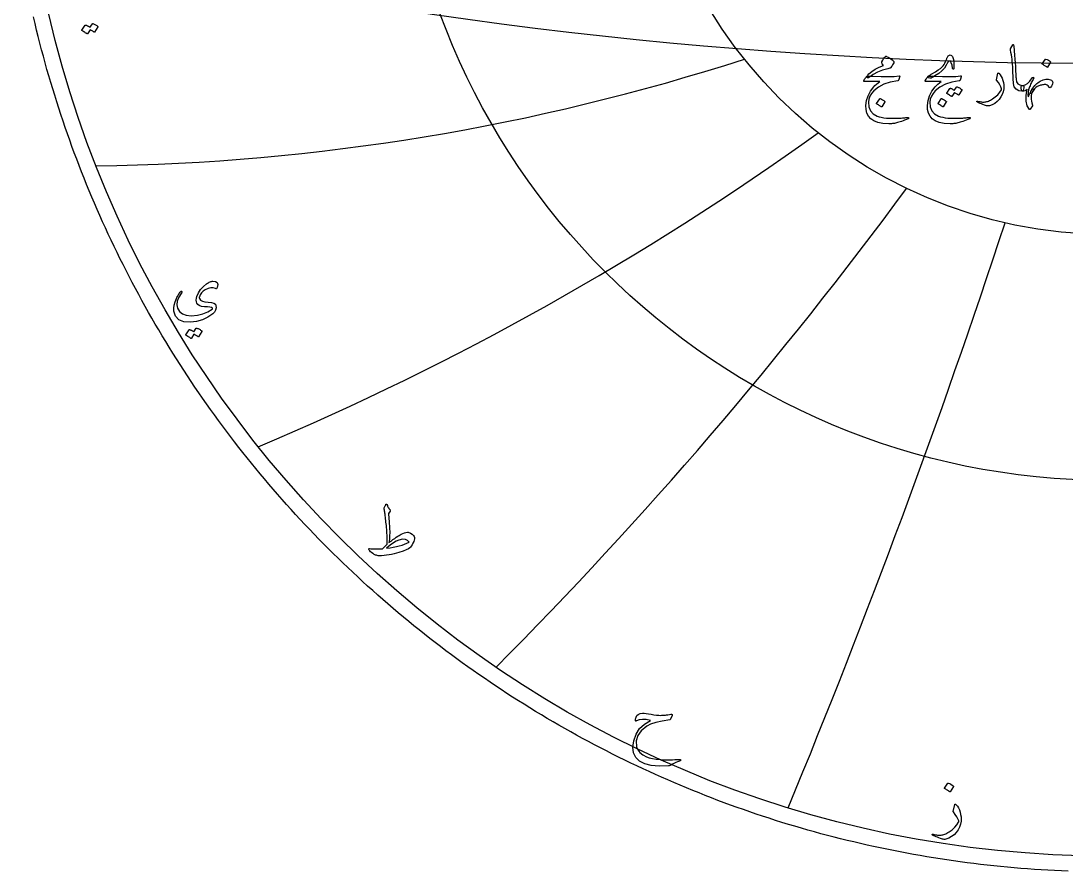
# Model space of a CAD drawing. Header units: millimetres. Extents: x -69 to 69, y -69 to 71.
# Drawn here: x -68 to -2.7, y -68.9 to -15.8 of the extents above; entities that cross this region are included whole.
import ezdxf

# ---------------------------------------------------------------- set-up
doc = ezdxf.new("R2010")
doc.units = ezdxf.units.MM
for name, color, linetype in [('CUT_OUTER', 1, 'Continuous'), ('ENGRAVE', 7, 'Continuous'), ('ENGRAVE_FINE', 8, 'Continuous'), ('TEXT', 5, 'Continuous')]:
    doc.layers.add(name, color=color, linetype=linetype)

msp = doc.modelspace()

# ---------------------------------------------------------------- linework, layer by layer
at = {"layer": 'CUT_OUTER'}
msp.add_lwpolyline([(-2.5372, -68.8858), (-2.9598, -68.8689), (-3.3824, -68.8495), (-3.8047, -68.8274), (-4.227, -68.8028), (-4.6491, -68.7755), (-5.071, -68.7457), (-5.4927, -68.7133), (-5.9142, -68.6783), (-6.3355, -68.6407), (-6.7566, -68.6006), (-7.1774, -68.5578), (-7.5979, -68.5125), (-8.0181, -68.4646), (-8.4381, -68.4141), (-8.8577, -68.361), (-9.277, -68.3054), (-9.6959, -68.2472), (-10.1145, -68.1864), (-10.5327, -68.1231), (-10.9505, -68.0572), (-11.3679, -67.9887), (-11.7848, -67.9177), (-12.2013, -67.8441), (-12.6174, -67.7679), (-13.033, -67.6892), (-13.4481, -67.608), (-13.8626, -67.5242), (-14.2767, -67.4379), (-14.6902, -67.349), (-15.1032, -67.2576), (-15.5156, -67.1636), (-15.9274, -67.0672), (-16.3386, -66.9682), (-16.7492, -66.8667), (-17.1592, -66.7626), (-17.5685, -66.6561), (-17.9772, -66.5471), (-18.3852, -66.4355), (-18.7925, -66.3214), (-19.1991, -66.2049), (-19.6049, -66.0858), (-20.01, -65.9643), (-20.4144, -65.8403), (-20.818, -65.7138), (-21.2208, -65.5848), (-21.6229, -65.4534), (-22.0241, -65.3194), (-22.4245, -65.1831), (-22.824, -65.0443), (-23.2227, -64.903), (-23.6205, -64.7593), (-24.0174, -64.6131), (-24.4134, -64.4645), (-24.8085, -64.3135), (-25.2026, -64.1601), (-25.5958, -64.0042), (-25.9881, -63.846), (-26.3793, -63.6853), (-26.7696, -63.5223), (-27.1589, -63.3568), (-27.5471, -63.189), (-27.9343, -63.0188), (-28.3204, -62.8462), (-28.7055, -62.6712), (-29.0895, -62.4939), (-29.4724, -62.3142), (-29.8542, -62.1322), (-30.2349, -61.9479), (-30.6144, -61.7612), (-30.9928, -61.5722), (-31.37, -61.3809), (-31.7461, -61.1872), (-32.1209, -60.9913), (-32.4946, -60.793), (-32.867, -60.5925), (-33.2381, -60.3897), (-33.6081, -60.1846), (-33.9767, -59.9773), (-34.3441, -59.7677), (-34.7102, -59.5558), (-35.0749, -59.3417), (-35.4384, -59.1254), (-35.8005, -58.9068), (-36.1613, -58.686), (-36.5207, -58.4631), (-36.8787, -58.2379), (-37.2354, -58.0105), (-37.5906, -57.7809), (-37.9444, -57.5492), (-38.2968, -57.3153), (-38.6478, -57.0792), (-38.9973, -56.841), (-39.3453, -56.6006), (-39.6919, -56.3582), (-40.037, -56.1136), (-40.3805, -55.8668), (-40.7225, -55.618), (-41.063, -55.3671), (-41.402, -55.1141), (-41.7394, -54.859), (-42.0752, -54.6019), (-42.4095, -54.3427), (-42.7421, -54.0814), (-43.0731, -53.8182), (-43.4025, -53.5529), (-43.7303, -53.2855), (-44.0564, -53.0162), (-44.3809, -52.7449), (-44.7037, -52.4716), (-45.0248, -52.1963), (-45.3443, -51.919), (-45.662, -51.6398), (-45.978, -51.3587), (-46.2922, -51.0756), (-46.6048, -50.7906), (-46.9155, -50.5037), (-47.2245, -50.2149), (-47.5318, -49.9242), (-47.8372, -49.6316), (-48.1408, -49.3371), (-48.4426, -49.0408), (-48.7426, -48.7426), (-49.0408, -48.4426), (-49.3371, -48.1408), (-49.6316, -47.8372), (-49.9242, -47.5318), (-50.2149, -47.2245), (-50.5037, -46.9155), (-50.7906, -46.6048), (-51.0756, -46.2922), (-51.3587, -45.978), (-51.6398, -45.662), (-51.919, -45.3443), (-52.1963, -45.0248), (-52.4716, -44.7037), (-52.7449, -44.3809), (-53.0162, -44.0564), (-53.2855, -43.7303), (-53.5529, -43.4025), (-53.8182, -43.0731), (-54.0814, -42.7421), (-54.3427, -42.4095), (-54.6019, -42.0752), (-54.859, -41.7394), (-55.1141, -41.402), (-55.3671, -41.063), (-55.618, -40.7225), (-55.8668, -40.3805), (-56.1136, -40.037), (-56.3582, -39.6919), (-56.6006, -39.3453), (-56.841, -38.9973), (-57.0792, -38.6478), (-57.3153, -38.2968), (-57.5492, -37.9444), (-57.7809, -37.5906), (-58.0105, -37.2354), (-58.2379, -36.8787), (-58.4631, -36.5207), (-58.686, -36.1613), (-58.9068, -35.8005), (-59.1254, -35.4384), (-59.3417, -35.0749), (-59.5558, -34.7102), (-59.7677, -34.3441), (-59.9773, -33.9767), (-60.1846, -33.6081), (-60.3897, -33.2381), (-60.5925, -32.867), (-60.793, -32.4946), (-60.9913, -32.1209), (-61.1872, -31.7461), (-61.3809, -31.37), (-61.5722, -30.9928), (-61.7612, -30.6144), (-61.9479, -30.2349), (-62.1322, -29.8542), (-62.3142, -29.4724), (-62.4939, -29.0895), (-62.6712, -28.7055), (-62.8462, -28.3204), (-63.0188, -27.9343), (-63.189, -27.5471), (-63.3568, -27.1589), (-63.5223, -26.7696), (-63.6853, -26.3793), (-63.846, -25.9881), (-64.0042, -25.5958), (-64.1601, -25.2026), (-64.3135, -24.8085), (-64.4645, -24.4134), (-64.6131, -24.0174), (-64.7593, -23.6205), (-64.903, -23.2227), (-65.0443, -22.824), (-65.1831, -22.4245), (-65.3194, -22.0241), (-65.4534, -21.6229), (-65.5848, -21.2208), (-65.7138, -20.818), (-65.8403, -20.4144), (-65.9643, -20.01), (-66.0858, -19.6049), (-66.2049, -19.1991), (-66.3214, -18.7925), (-66.4355, -18.3852), (-66.5471, -17.9772), (-66.6561, -17.5685), (-66.7626, -17.1592), (-66.8667, -16.7492), (-66.9682, -16.3386), (-67.0672, -15.9274), (-67.1636, -15.5156)], dxfattribs=at)
at = {"layer": 'ENGRAVE'}
for radius in [67.95, 44.4794, 29.1157]:
    msp.add_circle((0, 0), radius, dxfattribs=at)
for centre, radius, start, end in [((-65.1667, 112.872), 137.7142, 270.796913, 287.932622), ((-122.6791, 122.6791), 179.1053, 292.851886, 305.703668), ((-225.1133, 129.9693), 263.7166, 315.111247, 323.679101), ((-501.8118, 134.4601), 521.4144, 337.517258, 341.801185)]:
    msp.add_arc(centre, radius, start, end, dxfattribs=at)
at = {"layer": 'ENGRAVE_FINE'}
msp.add_arc((0, 273.3699), 291.7938, 256.701805, 283.298195, dxfattribs=at)
at = {"layer": 'TEXT'}
for points in [[(-63.4851, -15.9413), (-63.4797, -15.9359), (-63.4722, -15.9327), (-63.4626, -15.9317), (-63.4508, -15.9327), (-63.4086, -15.9485), (-63.3678, -15.9659), (-63.3282, -15.985), (-63.2901, -16.0056), (-63.253, -16.0281), (-63.2167, -16.0527), (-63.1812, -16.0795), (-63.1465, -16.1085), (-63.1398, -16.1173), (-63.1368, -16.1267), (-63.1376, -16.1366), (-63.1422, -16.1471), (-63.3479, -16.4728), (-63.3536, -16.4771), (-63.3619, -16.4771), (-63.3728, -16.4728), (-63.3865, -16.4642), (-63.3959, -16.4563), (-63.4112, -16.4455), (-63.4323, -16.4317), (-63.4594, -16.415), (-63.4926, -16.395), (-63.5322, -16.3716), (-63.5783, -16.3446), (-63.6308, -16.3142), (-63.7937, -16.5671), (-63.8012, -16.5749), (-63.8109, -16.5768), (-63.8227, -16.5727), (-63.8366, -16.5628), (-63.8486, -16.5543), (-63.8677, -16.5414), (-63.8937, -16.5243), (-63.9266, -16.5028), (-63.9671, -16.4771), (-64.0155, -16.4471), (-64.0721, -16.4128), (-64.1366, -16.3742), (-64.1433, -16.3678), (-64.1463, -16.3614), (-64.1455, -16.3549), (-64.1409, -16.3485), (-63.9309, -16.0356), (-63.9255, -16.0302), (-63.918, -16.027), (-63.9084, -16.026), (-63.8966, -16.027), (-63.8607, -16.0387), (-63.8259, -16.0522), (-63.7921, -16.0676), (-63.7594, -16.0849), (-63.7278, -16.1038), (-63.6973, -16.124), (-63.6678, -16.1456), (-63.6394, -16.1685)], [(-6.0017, -17.268), (-5.9939, -17.2559), (-5.9866, -17.2479), (-5.9799, -17.2439), (-5.9736, -17.2439), (-5.964, -17.2491), (-5.9555, -17.265), (-5.948, -17.2913), (-5.9414, -17.3282), (-5.9083, -17.6284), (-5.8811, -17.9059), (-5.86, -18.1608), (-5.845, -18.3932), (-5.8353, -18.5918), (-5.8264, -18.7699), (-5.8182, -18.9274), (-5.8108, -19.0643), (-5.8044, -19.1805), (-5.7993, -19.2762), (-5.7954, -19.3513), (-5.7927, -19.4058), (-5.7571, -19.5691), (-5.6782, -19.6891), (-5.5561, -19.766), (-5.3909, -19.7997), (-5.3449, -19.8117), (-5.3155, -19.8398), (-5.3027, -19.884), (-5.3065, -19.9443), (-5.3253, -20.0393), (-5.3457, -20.1071), (-5.3675, -20.1478), (-5.3909, -20.1613), (-5.6235, -20.1307), (-5.7947, -20.0388), (-5.9048, -19.8855), (-5.9535, -19.6711), (-5.9611, -19.5685), (-5.968, -19.4656), (-5.9742, -19.3625), (-5.9796, -19.2592), (-5.9845, -19.1556), (-5.9891, -19.0517), (-5.9935, -18.9476), (-5.9977, -18.8432), (-6.0052, -18.6442), (-6.0158, -18.465), (-6.0293, -18.3056), (-6.0459, -18.1661), (-6.0655, -18.0321), (-6.0881, -17.8893), (-6.1137, -17.7378), (-6.1424, -17.5774), (-6.1461, -17.5485), (-6.1454, -17.5221), (-6.1401, -17.4983), (-6.1303, -17.4769)], [(-13.7937, -18.7588), (-14.1448, -18.8505), (-14.4547, -18.9688), (-14.7235, -19.1137), (-14.951, -19.2853), (-14.9859, -19.3116), (-15.0183, -19.3265), (-15.0482, -19.3297), (-15.0756, -19.3214), (-15.1075, -19.2835), (-15.1027, -19.23), (-15.0613, -19.161), (-14.9832, -19.0763), (-14.7986, -18.9231), (-14.5863, -18.785), (-14.3465, -18.6619), (-14.079, -18.5539), (-14.1553, -18.4414), (-14.1697, -18.4133), (-14.1764, -18.3851), (-14.1757, -18.357), (-14.1674, -18.3289), (-14.1134, -18.2216), (-14.0639, -18.133), (-14.019, -18.0629), (-13.9785, -18.0114), (-13.9527, -17.987), (-13.9273, -17.9742), (-13.9024, -17.973), (-13.8781, -17.9833), (-13.7367, -18.0631), (-13.6179, -18.138), (-13.5217, -18.2078), (-13.4481, -18.2726), (-13.4338, -18.2934), (-13.427, -18.3198), (-13.4277, -18.3517), (-13.436, -18.3891), (-13.4619, -18.4477), (-13.5033, -18.5187), (-13.5603, -18.6024), (-13.6329, -18.6986), (-13.652, -18.7129), (-13.6852, -18.7277), (-13.7324, -18.743), (-13.7937, -18.7588)], [(-11.3343, -19.2933), (-11.3105, -19.2653), (-11.2831, -19.2376), (-11.2522, -19.2101), (-11.2178, -19.1828), (-11.1799, -19.1556), (-11.1384, -19.1281), (-11.0935, -19.1003), (-11.045, -19.0723), (-10.83, -18.9452), (-10.6552, -18.8332), (-10.5206, -18.7362), (-10.4261, -18.6544), (-10.353, -18.5737), (-10.2905, -18.4886), (-10.2385, -18.3989), (-10.1971, -18.3048), (-10.1791, -18.2577), (-10.1614, -18.2128), (-10.1439, -18.1703), (-10.1267, -18.1299), (-10.11, -18.0924), (-10.0941, -18.0581), (-10.0789, -18.0271), (-10.0645, -17.9993), (-10.0326, -17.9519), (-9.9971, -17.918), (-9.9582, -17.8976), (-9.9158, -17.8908), (-9.8743, -17.8976), (-9.8344, -17.918), (-9.796, -17.9519), (-9.759, -17.9993), (-9.7131, -18.1078), (-9.6837, -18.2646), (-9.6709, -18.4695), (-9.6747, -18.7227), (-9.6772, -18.7455), (-9.6847, -18.7619), (-9.6973, -18.7717), (-9.7148, -18.7749), (-9.7329, -18.7714), (-9.747, -18.7609), (-9.757, -18.7433), (-9.7631, -18.7187), (-9.794, -18.5253), (-9.8384, -18.3871), (-9.8964, -18.3042), (-9.968, -18.2766), (-9.9863, -18.2799), (-10.0052, -18.2897), (-10.0245, -18.306), (-10.0444, -18.3289), (-10.0532, -18.3426), (-10.0634, -18.3595), (-10.0753, -18.3797), (-10.0886, -18.4032), (-10.1034, -18.43), (-10.1197, -18.46), (-10.1375, -18.4932), (-10.1569, -18.5298), (-10.2719, -18.7182), (-10.4281, -18.8935), (-10.6255, -19.0557), (-10.8641, -19.2049), (-10.8667, -19.2064), (-10.8742, -19.2109), (-10.8867, -19.2185), (-10.9043, -19.229), (-10.9269, -19.2426), (-10.9546, -19.2592), (-10.9872, -19.2787), (-11.0249, -19.3014), (-11.1045, -19.337), (-11.1826, -19.3476), (-11.2592, -19.333), (-11.3343, -19.2933)], [(-3.9563, -18.1601), (-3.9512, -18.1551), (-3.9442, -18.152), (-3.9352, -18.151), (-3.9241, -18.152), (-3.846, -18.1837), (-3.7724, -18.2224), (-3.7033, -18.2681), (-3.6388, -18.3208), (-3.6325, -18.3289), (-3.6298, -18.3369), (-3.6305, -18.3449), (-3.6348, -18.353), (-3.8236, -18.6584), (-3.8307, -18.6657), (-3.8397, -18.6674), (-3.8508, -18.6637), (-3.8638, -18.6544), (-3.8751, -18.6463), (-3.893, -18.6343), (-3.9173, -18.6182), (-3.9482, -18.5981), (-3.9861, -18.574), (-4.0316, -18.5459), (-4.0846, -18.5137), (-4.1451, -18.4775), (-4.1532, -18.4715), (-4.1572, -18.4655), (-4.1572, -18.4595), (-4.1532, -18.4534)], [(-14.742, -19.225), (-14.2264, -19.2431), (-13.7806, -19.2451), (-13.4046, -19.231), (-13.0985, -19.2009), (-13.089, -19.1998), (-13.0809, -19.2004), (-13.074, -19.2028), (-13.0683, -19.2069), (-13.0642, -19.2126), (-13.0618, -19.2195), (-13.0612, -19.2276), (-13.0623, -19.2371), (-13.0702, -19.2737), (-13.0779, -19.3074), (-13.0853, -19.338), (-13.0924, -19.3656), (-13.0993, -19.3903), (-13.106, -19.4119), (-13.1124, -19.4304), (-13.1186, -19.446), (-13.1316, -19.4709), (-13.1467, -19.4892), (-13.1638, -19.501), (-13.1828, -19.5063), (-13.647, -19.5904), (-14.0509, -19.7223), (-14.3944, -19.9019), (-14.6777, -20.1292), (-14.8209, -20.2927), (-14.9249, -20.4657), (-14.9897, -20.6483), (-15.0153, -20.8405), (-14.9907, -21.1421), (-14.8927, -21.388), (-14.7214, -21.5781), (-14.4768, -21.7125), (-14.35, -21.7532), (-14.2106, -21.7868), (-14.0586, -21.8134), (-13.8941, -21.833), (-13.7173, -21.8458), (-13.5284, -21.8521), (-13.3275, -21.8519), (-13.1145, -21.8451), (-13.0388, -21.8408), (-12.9643, -21.8361), (-12.8911, -21.8308), (-12.8192, -21.825), (-12.749, -21.8187), (-12.681, -21.8119), (-12.6154, -21.8047), (-12.5519, -21.7969), (-12.5326, -21.7959), (-12.5188, -21.8009), (-12.5105, -21.8119), (-12.5077, -21.829), (-12.5092, -21.8489), (-12.5138, -21.8642), (-12.5213, -21.875), (-12.5318, -21.8813), (-12.6454, -21.9292), (-12.7529, -21.9727), (-12.8543, -22.0116), (-12.9498, -22.046), (-13.0389, -22.0762), (-13.1216, -22.1023), (-13.1977, -22.1244), (-13.2672, -22.1425), (-13.3327, -22.1558), (-13.3963, -22.1676), (-13.4582, -22.1779), (-13.5184, -22.1867), (-13.577, -22.1934), (-13.6344, -22.1977), (-13.6906, -22.1995), (-13.7454, -22.1987), (-14.1202, -22.1696), (-14.4326, -22.1063), (-14.6828, -22.0088), (-14.8706, -21.8772), (-15.0085, -21.7127), (-15.1047, -21.5206), (-15.1592, -21.3008), (-15.172, -21.0534), (-15.1326, -20.7465), (-15.0384, -20.4486), (-14.8895, -20.1598), (-14.6858, -19.88), (-14.6062, -19.7954), (-14.516, -19.7143), (-14.4153, -19.6366), (-14.304, -19.5626), (-15.2765, -19.5545), (-15.2999, -19.5445), (-15.3097, -19.5264), (-15.3059, -19.5003), (-15.2886, -19.4661), (-15.2559, -19.4164), (-15.2263, -19.3717), (-15.1997, -19.332), (-15.176, -19.2973), (-15.1555, -19.2679), (-15.1379, -19.2441), (-15.1233, -19.2258), (-15.1118, -19.2129), (-15.0856, -19.2107), (-15.0153, -19.2119), (-14.9008, -19.2167), (-14.742, -19.225)], [(-10.9003, -19.225), (-10.3847, -19.2431), (-9.9389, -19.2451), (-9.5629, -19.231), (-9.2567, -19.2009), (-9.2473, -19.1998), (-9.2391, -19.2004), (-9.2322, -19.2028), (-9.2266, -19.2069), (-9.2224, -19.2126), (-9.2201, -19.2195), (-9.2194, -19.2276), (-9.2206, -19.2371), (-9.2285, -19.2737), (-9.2361, -19.3074), (-9.2435, -19.338), (-9.2507, -19.3656), (-9.2576, -19.3903), (-9.2643, -19.4119), (-9.2707, -19.4304), (-9.2768, -19.446), (-9.2899, -19.4709), (-9.3049, -19.4892), (-9.322, -19.501), (-9.3411, -19.5063), (-9.8053, -19.5904), (-10.2091, -19.7223), (-10.5527, -19.9019), (-10.836, -20.1292), (-10.9792, -20.2927), (-11.0832, -20.4657), (-11.148, -20.6483), (-11.1736, -20.8405), (-11.149, -21.1421), (-11.051, -21.388), (-10.8797, -21.5781), (-10.6351, -21.7125), (-10.5083, -21.7532), (-10.3689, -21.7868), (-10.2169, -21.8134), (-10.0524, -21.833), (-9.8756, -21.8458), (-9.6867, -21.8521), (-9.4858, -21.8519), (-9.2728, -21.8451), (-9.1971, -21.8408), (-9.1226, -21.8361), (-9.0494, -21.8308), (-8.9774, -21.825), (-8.9072, -21.8187), (-8.8393, -21.8119), (-8.7736, -21.8047), (-8.7102, -21.7969), (-8.6909, -21.7959), (-8.6771, -21.8009), (-8.6688, -21.8119), (-8.666, -21.829), (-8.6675, -21.8489), (-8.672, -21.8642), (-8.6796, -21.875), (-8.6901, -21.8813), (-8.8036, -21.9292), (-8.9111, -21.9727), (-9.0126, -22.0116), (-9.108, -22.046), (-9.1972, -22.0762), (-9.2798, -22.1023), (-9.3559, -22.1244), (-9.4255, -22.1425), (-9.4909, -22.1558), (-9.5546, -22.1676), (-9.6165, -22.1779), (-9.6767, -22.1867), (-9.7353, -22.1934), (-9.7927, -22.1977), (-9.8488, -22.1995), (-9.9037, -22.1987), (-10.2784, -22.1696), (-10.5909, -22.1063), (-10.841, -22.0088), (-11.0289, -21.8772), (-11.1668, -21.7127), (-11.263, -21.5206), (-11.3175, -21.3008), (-11.3303, -21.0534), (-11.2909, -20.7465), (-11.1967, -20.4486), (-11.0477, -20.1598), (-10.8441, -19.88), (-10.7644, -19.7954), (-10.6743, -19.7143), (-10.5736, -19.6366), (-10.4623, -19.5626), (-11.4348, -19.5545), (-11.4581, -19.5445), (-11.4679, -19.5264), (-11.4642, -19.5003), (-11.4468, -19.4661), (-11.4142, -19.4164), (-11.3845, -19.3717), (-11.3579, -19.332), (-11.3343, -19.2973), (-11.3137, -19.2679), (-11.2961, -19.2441), (-11.2816, -19.2258), (-11.27, -19.2129), (-11.2439, -19.2107), (-11.1736, -19.2119), (-11.059, -19.2167), (-10.9003, -19.225)], [(-6.926, -19.0401), (-6.9237, -19.0329), (-6.9209, -19.0271), (-6.9177, -19.0228), (-6.9139, -19.0201), (-6.9026, -19.019), (-6.8888, -19.0241), (-6.8725, -19.0351), (-6.8536, -19.0522), (-6.7803, -19.1394), (-6.717, -19.2401), (-6.6638, -19.3543), (-6.6206, -19.4822), (-6.5869, -19.6198), (-6.5663, -19.7554), (-6.5588, -19.8891), (-6.5643, -20.0207), (-6.6, -20.194), (-6.6587, -20.3602), (-6.7406, -20.5195), (-6.8456, -20.6717), (-6.9712, -20.8096), (-7.1148, -20.9218), (-7.2766, -21.0085), (-7.4564, -21.0695), (-7.5046, -21.0798), (-7.5529, -21.0826), (-7.6011, -21.0778), (-7.6493, -21.0655), (-7.7604, -21.0267), (-7.8608, -20.9906), (-7.9503, -20.9574), (-8.0291, -20.9269), (-8.0967, -20.8991), (-8.1531, -20.8741), (-8.1982, -20.8519), (-8.232, -20.8324), (-8.239, -20.8264), (-8.2441, -20.8204), (-8.2471, -20.8143), (-8.2481, -20.8083), (-8.2473, -20.8005), (-8.2451, -20.7932), (-8.2413, -20.7865), (-8.236, -20.7802), (-8.2292, -20.7754), (-8.2209, -20.7731), (-8.2112, -20.7734), (-8.1998, -20.7762), (-8.131, -20.7946), (-8.0652, -20.8098), (-8.0024, -20.8217), (-7.9427, -20.8304), (-7.8854, -20.8358), (-7.8301, -20.8379), (-7.7769, -20.8368), (-7.7257, -20.8324), (-7.6745, -20.8243), (-7.6217, -20.8118), (-7.5671, -20.7951), (-7.5107, -20.7741), (-7.4525, -20.7487), (-7.3926, -20.7184), (-7.331, -20.6834), (-7.2675, -20.6435), (-7.0895, -20.5155), (-6.937, -20.3763), (-6.8102, -20.2261), (-6.709, -20.0649), (-6.7024, -20.0518), (-6.6989, -20.0367), (-6.6984, -20.0197), (-6.7009, -20.0006), (-6.7431, -19.8878), (-6.8094, -19.7625), (-6.8998, -19.6246), (-7.0144, -19.4741), (-7.0194, -19.4646), (-7.0224, -19.4561), (-7.0234, -19.4485), (-7.0224, -19.442)], [(-4.7479, -20.1292), (-4.7921, -20.2241), (-4.8243, -20.3241), (-4.8444, -20.4291), (-4.8524, -20.5391), (-4.8489, -20.6536), (-4.8343, -20.7721), (-4.8087, -20.8947), (-4.772, -21.0213), (-4.7675, -21.0381), (-4.766, -21.0524), (-4.7675, -21.0642), (-4.772, -21.0735), (-4.9167, -21.2785), (-4.93, -21.2933), (-4.9418, -21.3016), (-4.9521, -21.3033), (-4.9609, -21.2986), (-5.0985, -21.0627), (-5.1658, -20.7731), (-5.1628, -20.4298), (-5.0895, -20.0327), (-5.1596, -20.089), (-5.2332, -20.1292), (-5.3103, -20.1533), (-5.3909, -20.1613), (-5.4082, -20.156), (-5.424, -20.1402), (-5.4384, -20.1139), (-5.4512, -20.0769), (-5.4584, -20.0547), (-5.4642, -20.0322), (-5.4685, -20.0095), (-5.4713, -19.9865), (-5.4733, -19.9635), (-5.4753, -19.9408), (-5.4773, -19.9183), (-5.4793, -19.8961), (-5.4768, -19.8554), (-5.4612, -19.8258), (-5.4326, -19.8072), (-5.3909, -19.7997), (-5.2269, -19.763), (-5.0724, -19.6731), (-4.9275, -19.5299), (-4.7921, -19.3335), (-4.7738, -19.3086), (-4.7549, -19.2943), (-4.7356, -19.2906), (-4.7158, -19.2973), (-4.7012, -19.3101), (-4.6937, -19.3245), (-4.6932, -19.3403), (-4.6997, -19.3576), (-4.7352, -19.4204), (-4.7695, -19.4842), (-4.8025, -19.549), (-4.8343, -19.6148), (-4.8648, -19.6816), (-4.8941, -19.7494), (-4.9221, -19.8182), (-4.9488, -19.8881), (-5.0081, -20.0782), (-5.0413, -20.2427), (-5.0483, -20.3816), (-5.0292, -20.4949), (-5.0275, -20.4984), (-5.0262, -20.5009), (-5.0254, -20.5024), (-5.0252, -20.5029), (-5.0249, -20.5024), (-5.0242, -20.5009), (-5.0229, -20.4984), (-5.0212, -20.4949), (-4.9967, -20.4372), (-4.9714, -20.3808), (-4.9455, -20.3257), (-4.9187, -20.2718), (-4.891, -20.219), (-4.8619, -20.1668), (-4.8317, -20.1155), (-4.8002, -20.0649), (-4.7773, -20.0297), (-4.757, -20.0086), (-4.7391, -20.0016), (-4.7238, -20.0086), (-4.7163, -20.0237), (-4.7178, -20.0488), (-4.7283, -20.084), (-4.7479, -20.1292)], [(-3.7352, -19.9122), (-3.7872, -19.8308), (-3.8548, -19.7755), (-3.9379, -19.7464), (-4.0366, -19.7434), (-4.0926, -19.7505), (-4.1481, -19.76), (-4.2032, -19.7716), (-4.2577, -19.7856), (-4.3117, -19.8023), (-4.3651, -19.8223), (-4.4181, -19.8455), (-4.4706, -19.872), (-4.5606, -19.9323), (-4.6454, -20.0167), (-4.7253, -20.1252), (-4.8002, -20.2578), (-4.8215, -20.2877), (-4.8413, -20.305), (-4.8597, -20.3098), (-4.8765, -20.302), (-4.8906, -20.2864), (-4.8966, -20.2678), (-4.8946, -20.2462), (-4.8845, -20.2216), (-4.8692, -20.1892), (-4.8554, -20.1603), (-4.8431, -20.1349), (-4.8323, -20.1131), (-4.8228, -20.0945), (-4.8142, -20.0789), (-4.8067, -20.0664), (-4.8002, -20.0568), (-4.7411, -19.9679), (-4.6806, -19.886), (-4.6186, -19.8112), (-4.555, -19.7434), (-4.49, -19.6824), (-4.4234, -19.6279), (-4.3554, -19.5799), (-4.2858, -19.5384), (-4.1072, -19.4573), (-3.9412, -19.4149), (-3.7877, -19.4111), (-3.6468, -19.446), (-3.5868, -19.4764), (-3.5434, -19.5153), (-3.5165, -19.5628), (-3.5062, -19.6188), (-3.5122, -19.6952), (-3.5343, -19.7675), (-3.5725, -19.8358), (-3.6267, -19.9001), (-3.6622, -19.928), (-3.692, -19.9393), (-3.7164, -19.934), (-3.7352, -19.9122)], [(-9.5059, -19.8961), (-9.5009, -19.8911), (-9.4938, -19.8881), (-9.4848, -19.8871), (-9.4737, -19.8881), (-9.4342, -19.9029), (-9.3959, -19.9192), (-9.3588, -19.937), (-9.323, -19.9564), (-9.2882, -19.9775), (-9.2542, -20.0006), (-9.2209, -20.0257), (-9.1884, -20.0528), (-9.1821, -20.0611), (-9.1794, -20.0699), (-9.1801, -20.0792), (-9.1844, -20.089), (-9.3773, -20.3944), (-9.3826, -20.3984), (-9.3903, -20.3984), (-9.4006, -20.3944), (-9.4134, -20.3864), (-9.4222, -20.3789), (-9.4366, -20.3688), (-9.4564, -20.3558), (-9.4818, -20.3401), (-9.5129, -20.3214), (-9.5501, -20.2995), (-9.5933, -20.2742), (-9.6425, -20.2457), (-9.7952, -20.4828), (-9.8022, -20.4901), (-9.8113, -20.4918), (-9.8223, -20.4881), (-9.8354, -20.4788), (-9.8467, -20.4707), (-9.8645, -20.4587), (-9.8889, -20.4426), (-9.9198, -20.4225), (-9.9577, -20.3984), (-10.0032, -20.3703), (-10.0562, -20.3381), (-10.1167, -20.302), (-10.123, -20.2959), (-10.1257, -20.2899), (-10.125, -20.2839), (-10.1207, -20.2779), (-9.9238, -19.9845), (-9.9188, -19.9795), (-9.9117, -19.9765), (-9.9027, -19.9755), (-9.8917, -19.9765), (-9.858, -19.9874), (-9.8254, -20.0001), (-9.7937, -20.0145), (-9.7631, -20.0307), (-9.7334, -20.0484), (-9.7048, -20.0674), (-9.6772, -20.0876), (-9.6505, -20.1091)], [(-14.3121, -20.6315), (-14.307, -20.6265), (-14.3, -20.6235), (-14.291, -20.6224), (-14.2799, -20.6235), (-14.2018, -20.6551), (-14.1282, -20.6938), (-14.0591, -20.7395), (-13.9946, -20.7922), (-13.9883, -20.8003), (-13.9856, -20.8083), (-13.9863, -20.8163), (-13.9906, -20.8244), (-14.1794, -21.1298), (-14.1865, -21.1371), (-14.1955, -21.1388), (-14.2066, -21.1351), (-14.2196, -21.1258), (-14.2309, -21.1177), (-14.2488, -21.1057), (-14.2731, -21.0896), (-14.304, -21.0695), (-14.3419, -21.0454), (-14.3874, -21.0173), (-14.4404, -20.9851), (-14.5009, -20.949), (-14.509, -20.9429), (-14.513, -20.9369), (-14.513, -20.9309), (-14.509, -20.9248)], [(-10.4703, -20.6315), (-10.4653, -20.6265), (-10.4583, -20.6235), (-10.4492, -20.6224), (-10.4382, -20.6235), (-10.3601, -20.6551), (-10.2865, -20.6938), (-10.2174, -20.7395), (-10.1529, -20.7922), (-10.1466, -20.8003), (-10.1438, -20.8083), (-10.1446, -20.8163), (-10.1488, -20.8244), (-10.3377, -21.1298), (-10.3447, -21.1371), (-10.3538, -21.1388), (-10.3648, -21.1351), (-10.3779, -21.1258), (-10.3892, -21.1177), (-10.407, -21.1057), (-10.4314, -21.0896), (-10.4623, -21.0695), (-10.5002, -21.0454), (-10.5457, -21.0173), (-10.5987, -20.9851), (-10.6592, -20.949), (-10.6672, -20.9429), (-10.6713, -20.9369), (-10.6713, -20.9309), (-10.6672, -20.9248)], [(-55.7955, -32.4957), (-55.9343, -32.4494), (-56.0892, -32.4475), (-56.2601, -32.4901), (-56.4471, -32.5772), (-56.5658, -32.6602), (-56.6646, -32.7593), (-56.7436, -32.8745), (-56.8028, -33.0058), (-56.8087, -33.0321), (-56.8093, -33.0594), (-56.8045, -33.0878), (-56.7943, -33.1172), (-56.7262, -33.2089), (-56.6121, -33.278), (-56.4519, -33.3246), (-56.2456, -33.3487), (-56.042, -33.3704), (-55.8941, -33.4098), (-55.802, -33.4669), (-55.7655, -33.5416), (-55.7615, -33.6981), (-55.7923, -33.8374), (-55.858, -33.9595), (-55.9584, -34.0646), (-56.2775, -34.2824), (-56.6175, -34.4428), (-56.9783, -34.546), (-57.3601, -34.5918), (-57.7769, -34.5629), (-58.0888, -34.4375), (-58.2956, -34.2157), (-58.3974, -33.8974), (-58.4033, -33.7227), (-58.3781, -33.533), (-58.3219, -33.3284), (-58.2345, -33.1087), (-58.2041, -33.0476), (-58.1729, -32.9887), (-58.1409, -32.9319), (-58.1081, -32.8772), (-58.0742, -32.8244), (-58.039, -32.7733), (-58.0024, -32.7237), (-57.9645, -32.6757), (-57.9441, -32.6559), (-57.9259, -32.6479), (-57.9098, -32.6516), (-57.8959, -32.6672), (-57.8881, -32.6865), (-57.8863, -32.7057), (-57.8903, -32.725), (-57.9002, -32.7443), (-58.0765, -33.0283), (-58.1809, -33.2844), (-58.2136, -33.5127), (-58.1745, -33.7131), (-58.0486, -33.9242), (-57.8637, -34.0731), (-57.62, -34.1599), (-57.3172, -34.1846), (-56.9293, -34.1538), (-56.58, -34.0742), (-56.2692, -33.9459), (-55.997, -33.7688), (-55.9807, -33.7538), (-55.9745, -33.7388), (-55.9785, -33.7238), (-55.9927, -33.7088), (-56.0503, -33.6809), (-56.1502, -33.6573), (-56.2925, -33.6381), (-56.4771, -33.623), (-56.6649, -33.6), (-56.8082, -33.5566), (-56.9071, -33.4928), (-56.9614, -33.4087), (-56.9866, -33.3099), (-56.9936, -33.2062), (-56.9823, -33.0977), (-56.9529, -32.9844), (-56.8572, -32.7617), (-56.7246, -32.5568), (-56.555, -32.3695), (-56.3485, -32.1999), (-56.2936, -32.1598), (-56.2403, -32.1249), (-56.1885, -32.0955), (-56.1384, -32.0714), (-56.0902, -32.0523), (-56.0441, -32.0381), (-56.0002, -32.0288), (-55.9584, -32.0242), (-55.795, -32.0395), (-55.6948, -32.111), (-55.6578, -32.2388), (-55.6841, -32.4228), (-55.7039, -32.4724), (-55.7291, -32.5011), (-55.7596, -32.5088), (-55.7955, -32.4957)], [(-56.9957, -34.969), (-56.9904, -34.9636), (-56.9829, -34.9604), (-56.9732, -34.9593), (-56.9614, -34.9604), (-56.9193, -34.9762), (-56.8784, -34.9936), (-56.8389, -35.0127), (-56.8007, -35.0333), (-56.7636, -35.0558), (-56.7273, -35.0804), (-56.6918, -35.1072), (-56.6571, -35.1362), (-56.6504, -35.145), (-56.6475, -35.1544), (-56.6483, -35.1643), (-56.6528, -35.1747), (-56.8586, -35.5005), (-56.8642, -35.5048), (-56.8725, -35.5048), (-56.8835, -35.5005), (-56.8972, -35.4919), (-56.9065, -35.484), (-56.9218, -35.4732), (-56.943, -35.4594), (-56.97, -35.4426), (-57.0032, -35.4227), (-57.0429, -35.3992), (-57.089, -35.3723), (-57.1415, -35.3419), (-57.3044, -35.5948), (-57.3119, -35.6026), (-57.3215, -35.6045), (-57.3333, -35.6004), (-57.3472, -35.5905), (-57.3593, -35.582), (-57.3783, -35.5691), (-57.4043, -35.552), (-57.4372, -35.5305), (-57.4777, -35.5048), (-57.5262, -35.4748), (-57.5827, -35.4405), (-57.6473, -35.4019), (-57.654, -35.3955), (-57.6569, -35.3891), (-57.6561, -35.3826), (-57.6516, -35.3762), (-57.4415, -35.0633), (-57.4362, -35.0579), (-57.4287, -35.0547), (-57.419, -35.0537), (-57.4072, -35.0547), (-57.3713, -35.0664), (-57.3365, -35.0799), (-57.3028, -35.0953), (-57.2701, -35.1126), (-57.2385, -35.1315), (-57.2079, -35.1517), (-57.1784, -35.1733), (-57.1501, -35.1962)], [(-45.2527, -46.1971), (-45.2323, -46.1504), (-45.2141, -46.1092), (-45.198, -46.0733), (-45.1841, -46.0427), (-45.1726, -46.0178), (-45.1638, -45.9988), (-45.1576, -45.9857), (-45.1541, -45.9784), (-45.1469, -45.9691), (-45.138, -45.9624), (-45.1276, -45.9584), (-45.1155, -45.957), (-45.1056, -45.9586), (-45.0973, -45.9634), (-45.0906, -45.9715), (-45.0855, -45.9827), (-45.063, -46.0374), (-45.0427, -46.0856), (-45.0244, -46.1274), (-45.0084, -46.1628), (-44.9991, -46.1783), (-44.9885, -46.1949), (-44.9766, -46.2126), (-44.9634, -46.2313), (-44.9485, -46.2512), (-44.9317, -46.2721), (-44.9131, -46.294), (-44.8926, -46.3171), (-44.8798, -46.3404), (-44.8755, -46.3632), (-44.8798, -46.3854), (-44.8926, -46.4071), (-44.9741, -46.5143), (-44.9851, -46.5317), (-44.9923, -46.5496), (-44.9958, -46.5681), (-44.9955, -46.5871), (-44.9537, -47.0589), (-44.9269, -47.4412), (-44.9151, -47.734), (-44.9184, -47.9374), (-44.9228, -48.0133), (-44.9275, -48.0826), (-44.9324, -48.1451), (-44.9376, -48.201), (-44.9431, -48.2504), (-44.9489, -48.2937), (-44.9549, -48.3308), (-44.9612, -48.3617), (-44.833, -48.2637), (-44.7142, -48.1753), (-44.6048, -48.0965), (-44.5047, -48.0274), (-44.4143, -47.9676), (-44.3338, -47.917), (-44.2632, -47.8755), (-44.2025, -47.8431), (-44.0945, -47.7948), (-43.9935, -47.7573), (-43.8995, -47.7305), (-43.8124, -47.7145), (-43.7664, -47.7131), (-43.7181, -47.722), (-43.6678, -47.741), (-43.6153, -47.7702), (-43.5113, -47.8439), (-43.4352, -47.9149), (-43.387, -47.9832), (-43.3667, -48.0488), (-43.368, -48.1219), (-43.3849, -48.2042), (-43.4173, -48.2955), (-43.4652, -48.396), (-43.5188, -48.4949), (-43.5681, -48.5771), (-43.6131, -48.6427), (-43.6538, -48.6918), (-43.7374, -48.7537), (-43.881, -48.8236), (-44.0846, -48.9015), (-44.3483, -48.9875), (-44.4952, -49.0301), (-44.6446, -49.0679), (-44.7963, -49.1009), (-44.9505, -49.129), (-45.1066, -49.1526), (-45.2639, -49.1719), (-45.4227, -49.1869), (-45.5828, -49.1976), (-45.6413, -49.1858), (-45.6969, -49.1719), (-45.7495, -49.1558), (-45.7992, -49.1376), (-45.8465, -49.1172), (-45.8919, -49.0947), (-45.9354, -49.0701), (-45.9771, -49.0433), (-46.0502, -48.9897), (-46.1111, -48.9361), (-46.1595, -48.8825), (-46.1957, -48.8289), (-46.2155, -48.7845), (-46.2193, -48.7539), (-46.207, -48.7373), (-46.1786, -48.7346), (-46.0983, -48.7441), (-46.0119, -48.7512), (-45.9194, -48.7559), (-45.8206, -48.7582), (-45.7158, -48.7581), (-45.6047, -48.7555), (-45.4875, -48.7506), (-45.3641, -48.7432), (-45.0812, -48.4646), (-45.076, -48.3526), (-45.0732, -48.2396), (-45.0728, -48.1254), (-45.0748, -48.0102), (-45.079, -47.8937), (-45.085, -47.7755), (-45.0929, -47.6558), (-45.1027, -47.5344), (-45.1137, -47.4143), (-45.1252, -47.2981), (-45.1372, -47.186), (-45.1498, -47.0779), (-45.1624, -46.9736), (-45.1745, -46.8727), (-45.186, -46.7753), (-45.197, -46.6814), (-45.2073, -46.5945), (-45.2168, -46.518), (-45.2255, -46.452), (-45.2334, -46.3964), (-45.2405, -46.351), (-45.2468, -46.3155), (-45.2523, -46.2899), (-45.257, -46.2742), (-45.2599, -46.2565), (-45.2602, -46.2378), (-45.2578, -46.218), (-45.2527, -46.1971)], [(-44.3354, -48.2031), (-44.5012, -48.272), (-44.6858, -48.3799), (-44.8892, -48.527), (-45.1112, -48.7132), (-44.896, -48.6865), (-44.6917, -48.6537), (-44.4984, -48.6148), (-44.3161, -48.5696), (-44.145, -48.5188), (-43.9855, -48.463), (-43.8375, -48.402), (-43.701, -48.336), (-43.7937, -48.2216), (-43.9303, -48.1613), (-44.1109, -48.1552), (-44.3354, -48.2031)], [(-27.2774, -59.1667), (-27.3803, -59.3982), (-27.3896, -59.4134), (-27.4006, -59.4249), (-27.4132, -59.4327), (-27.4274, -59.4367), (-27.9029, -59.5117), (-28.3008, -59.6039), (-28.6209, -59.7132), (-28.8634, -59.8397), (-29.2033, -60.1169), (-29.4217, -60.4215), (-29.5184, -60.7535), (-29.4935, -61.1127), (-29.4179, -61.3072), (-29.2899, -61.4792), (-29.1093, -61.6287), (-28.8762, -61.7557), (-28.7125, -61.8125), (-28.5087, -61.8586), (-28.2646, -61.8939), (-27.9804, -61.9186), (-27.8293, -61.9258), (-27.6803, -61.9304), (-27.5335, -61.9323), (-27.3888, -61.9315), (-27.2468, -61.9282), (-27.1081, -61.9229), (-26.9725, -61.9154), (-26.8402, -61.9057), (-26.8091, -61.9036), (-26.7844, -61.9057), (-26.7662, -61.9122), (-26.7544, -61.9229), (-26.748, -61.936), (-26.7459, -61.9497), (-26.748, -61.9639), (-26.7544, -61.9786), (-26.7591, -61.9865), (-26.7646, -61.9931), (-26.7709, -61.9983), (-26.778, -62.0022), (-26.7856, -62.0055), (-26.7936, -62.0091), (-26.8017, -62.013), (-26.8102, -62.0172), (-26.9337, -62.0566), (-27.0427, -62.0976), (-27.1373, -62.1401), (-27.2174, -62.1844), (-27.2687, -62.2162), (-27.3154, -62.2433), (-27.3576, -62.2655), (-27.3953, -62.2829), (-27.4278, -62.2963), (-27.4547, -62.3065), (-27.476, -62.3135), (-27.4917, -62.3172), (-28.0779, -62.3389), (-28.5762, -62.2969), (-28.9866, -62.191), (-29.3092, -62.0215), (-29.5422, -61.7889), (-29.6799, -61.4985), (-29.7223, -61.1502), (-29.6692, -60.7441), (-29.5288, -60.335), (-29.3092, -59.9865), (-29.0102, -59.6985), (-28.6319, -59.471), (-28.8998, -59.4199), (-29.1334, -59.4078), (-29.3327, -59.4349), (-29.4978, -59.501), (-29.5122, -59.5064), (-29.5256, -59.5096), (-29.538, -59.5107), (-29.5492, -59.5096), (-29.5586, -59.5061), (-29.5653, -59.5), (-29.5693, -59.4911), (-29.5706, -59.4796), (-29.5647, -59.4263), (-29.5556, -59.3735), (-29.5433, -59.3213), (-29.5278, -59.2696), (-29.4731, -59.1691), (-29.3863, -59.0949), (-29.2674, -59.0469), (-29.1163, -59.0252), (-29.0206, -59.026), (-28.9009, -59.037), (-28.757, -59.0582), (-28.589, -59.0895), (-28.4157, -59.1209), (-28.2558, -59.142), (-28.1092, -59.153), (-27.9761, -59.1538), (-27.912, -59.151), (-27.8443, -59.1469), (-27.7727, -59.1414), (-27.6975, -59.1345), (-27.6184, -59.1261), (-27.5356, -59.1158), (-27.4491, -59.1036), (-27.3588, -59.0895), (-27.3071, -59.0879), (-27.2763, -59.1002), (-27.2664, -59.1265), (-27.2774, -59.1667)], [(-10.0533, -63.3924), (-10.0479, -63.387), (-10.0404, -63.3838), (-10.0308, -63.3827), (-10.019, -63.3838), (-9.9356, -63.4176), (-9.8572, -63.4588), (-9.7835, -63.5076), (-9.7146, -63.5638), (-9.7079, -63.5724), (-9.705, -63.581), (-9.7058, -63.5896), (-9.7103, -63.5981), (-9.9118, -63.9239), (-9.9193, -63.9317), (-9.929, -63.9335), (-9.9407, -63.9295), (-9.9547, -63.9196), (-9.9667, -63.911), (-9.9857, -63.8982), (-10.0117, -63.881), (-10.0447, -63.8596), (-10.0851, -63.8339), (-10.1336, -63.8039), (-10.1902, -63.7696), (-10.2547, -63.731), (-10.2633, -63.7246), (-10.2676, -63.7182), (-10.2676, -63.7117), (-10.2633, -63.7053)], [(-9.616, -64.7255), (-9.6136, -64.7177), (-9.6107, -64.7115), (-9.6072, -64.707), (-9.6032, -64.704), (-9.5911, -64.703), (-9.5764, -64.7083), (-9.559, -64.7201), (-9.5389, -64.7383), (-9.4607, -64.8313), (-9.3931, -64.9387), (-9.3364, -65.0606), (-9.2903, -65.197), (-9.2544, -65.3438), (-9.2324, -65.4885), (-9.2244, -65.631), (-9.2303, -65.7714), (-9.2683, -65.9562), (-9.331, -66.1336), (-9.4183, -66.3034), (-9.5303, -66.4658), (-9.6643, -66.6129), (-9.8175, -66.7326), (-9.99, -66.825), (-10.1819, -66.8901), (-10.2333, -66.9011), (-10.2847, -66.9041), (-10.3362, -66.899), (-10.3876, -66.8858), (-10.5061, -66.8445), (-10.6132, -66.806), (-10.7087, -66.7705), (-10.7927, -66.738), (-10.8649, -66.7084), (-10.925, -66.6817), (-10.9731, -66.658), (-11.0091, -66.6372), (-11.0166, -66.6308), (-11.022, -66.6244), (-11.0252, -66.6179), (-11.0263, -66.6115), (-11.0255, -66.6032), (-11.0231, -66.5954), (-11.0191, -66.5882), (-11.0134, -66.5815), (-11.0062, -66.5764), (-10.9974, -66.574), (-10.9869, -66.5743), (-10.9748, -66.5772), (-10.9014, -66.5969), (-10.8313, -66.6131), (-10.7643, -66.6258), (-10.7005, -66.6351), (-10.6394, -66.6408), (-10.5805, -66.6431), (-10.5237, -66.6419), (-10.469, -66.6372), (-10.4145, -66.6285), (-10.3581, -66.6153), (-10.2999, -66.5974), (-10.2397, -66.5751), (-10.1777, -66.5479), (-10.1138, -66.5156), (-10.048, -66.4782), (-9.9804, -66.4358), (-9.7904, -66.2991), (-9.6278, -66.1507), (-9.4925, -65.9905), (-9.3846, -65.8185), (-9.3776, -65.8046), (-9.3739, -65.7885), (-9.3733, -65.7703), (-9.376, -65.7499), (-9.421, -65.6296), (-9.4917, -65.496), (-9.5882, -65.3489), (-9.7103, -65.1884), (-9.7157, -65.1782), (-9.7189, -65.1691), (-9.72, -65.1611), (-9.7189, -65.1541)]]:
    msp.add_lwpolyline(points, close=True, dxfattribs=at)

doc.saveas('drawing.dxf')
